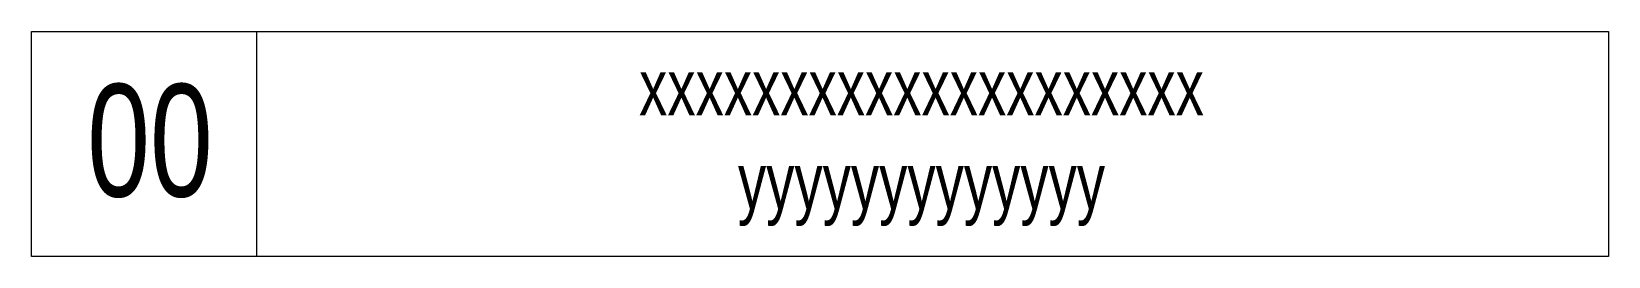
# Model space of a CAD drawing. Extents: x 0 to 56.7, y -8.1 to 0.
import ezdxf

# ---------------------------------------------------------------- set-up
doc = ezdxf.new("R2010")
doc.units = 0
doc.layers.get('0').update_dxf_attribs({"linetype": 'CONTINUOUS', "lineweight": 0})
doc.styles.get("Standard").update_dxf_attribs({"font": 'txt', "width": 0.75})

msp = doc.modelspace()

# ---------------------------------------------------------------- linework, layer by layer
at = {"color": 7, "linetype": 'CONTINUOUS'}
for p, q in [((0, -8.1), (0, 0)), ((0, 0), (56.7, 0)), ((8.1, -8.1), (8.1, 0)), ((56.7, 0), (56.7, -8.1)), ((56.7, -8.1), (0, -8.1))]:
    msp.add_line(p, q, dxfattribs=at)

# ---------------------------------------------------------------- texts
at = {"color": 7, "linetype": 'CONTINUOUS', "width": 100}
for s, insert, char_height, attachment_point in [('xxxxxxxxxxxxxxxxxxxx\\Pyyyyyyyyyyyyy', (32, -4), 2.025, 5), ('00', (2, -6), 4.05, 7)]:
    msp.add_mtext(s, dxfattribs=dict(at, insert=insert, char_height=char_height, attachment_point=attachment_point))

doc.saveas('drawing.dxf')
